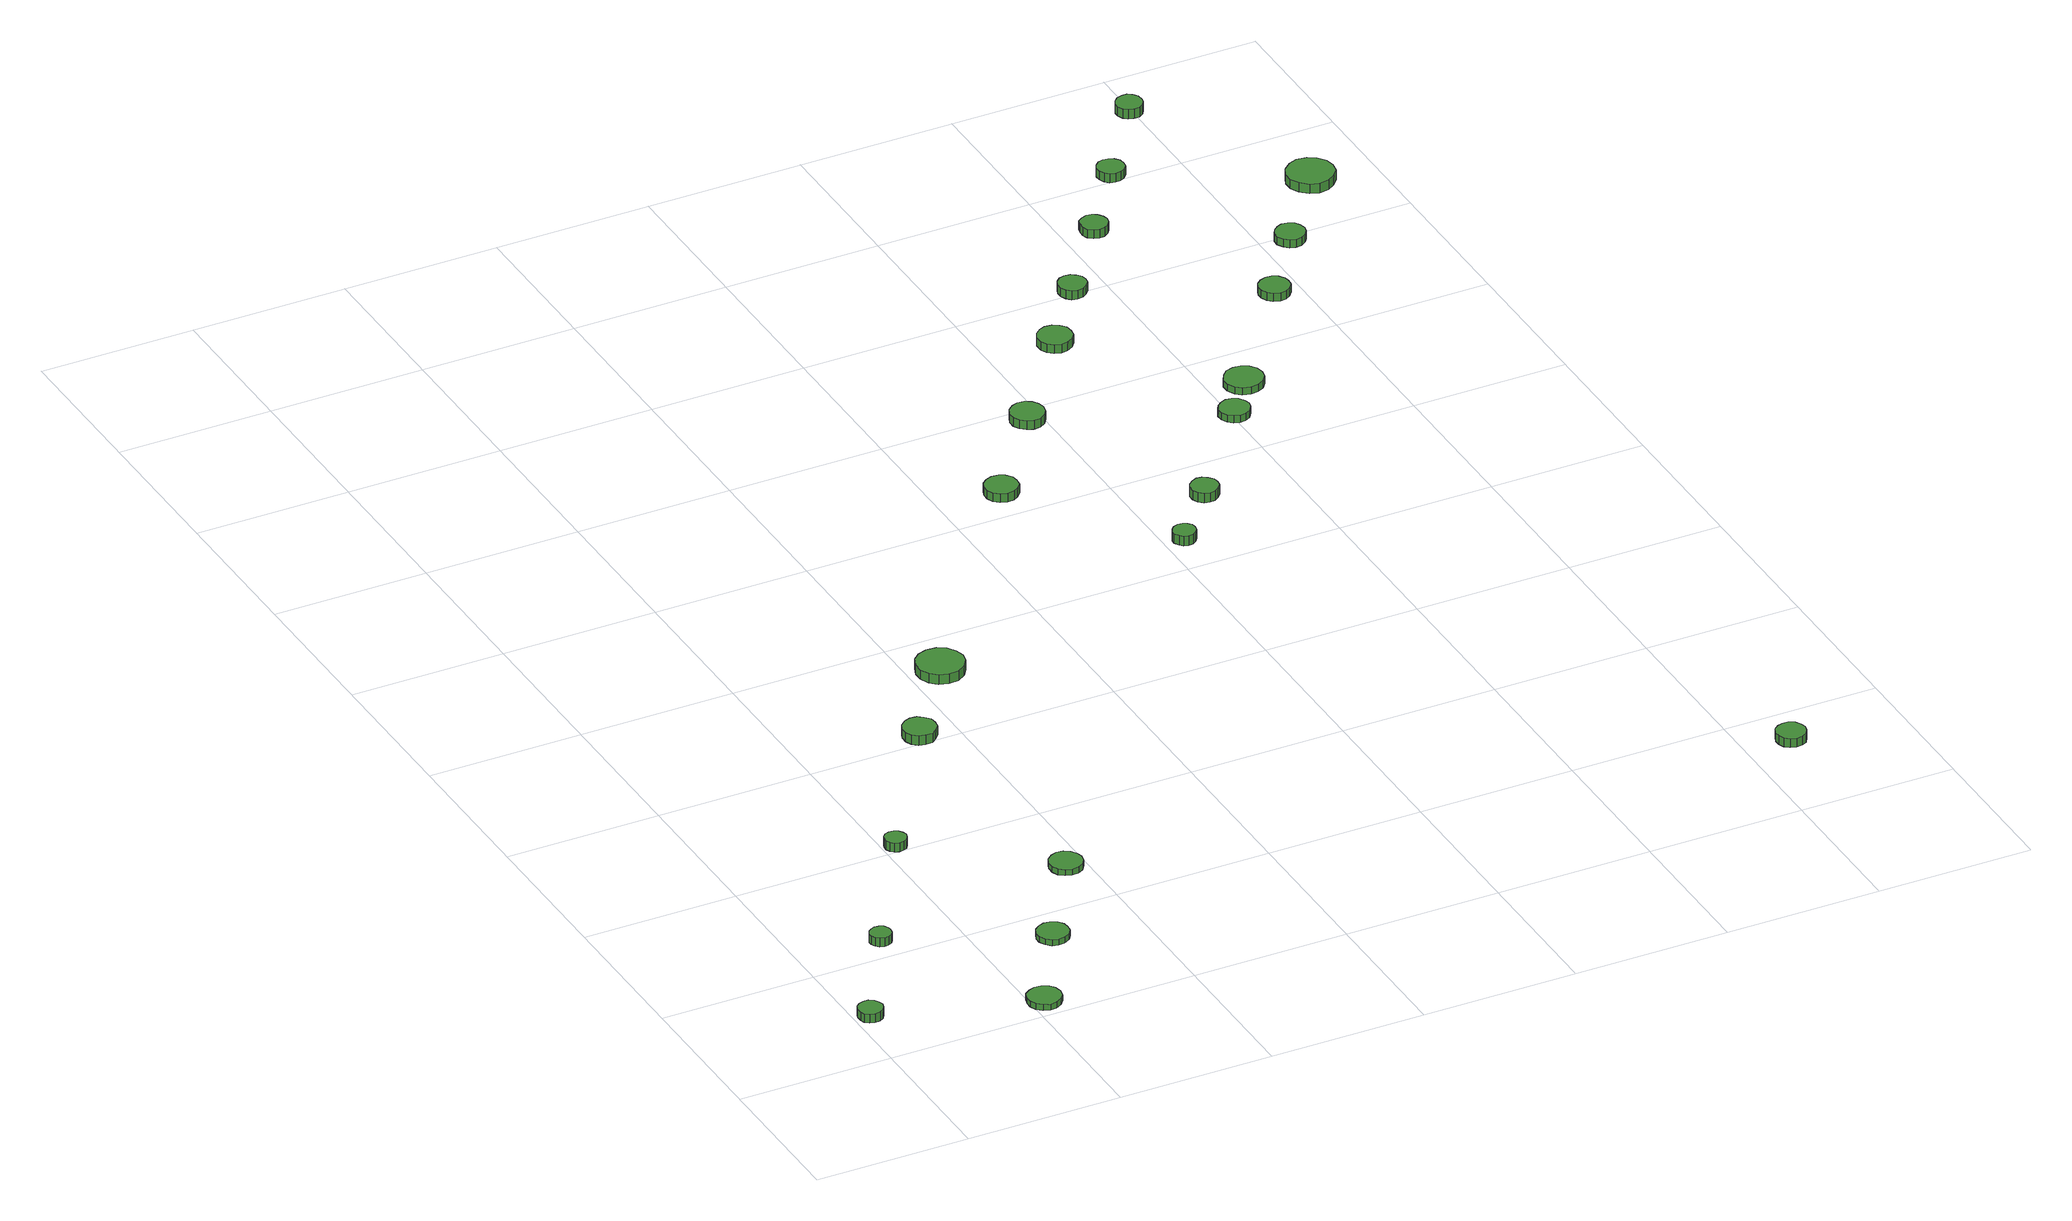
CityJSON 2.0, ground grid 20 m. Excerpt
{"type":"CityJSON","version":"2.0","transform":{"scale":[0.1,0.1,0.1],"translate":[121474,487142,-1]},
"CityObjects":{
"tree1":{"type":"SolitaryVegetationObject","attributes":{"function":"something"},"geometry":[{"type":"MultiSurface","lod":"1","boundaries":[[[0,1,2,3,4,5,6,7,8,9,10,11,12,13,14]],[[15,16,17,18,19,20,21,22,23,24,25,26,27,28,29]],[[0,29,28,1]],[[1,28,27,2]],[[2,27,26,3]],[[3,26,25,4]],[[4,25,24,5]],[[5,24,23,6]],[[6,23,22,7]],[[7,22,21,8]],[[8,21,20,9]],[[9,20,19,10]],[[10,19,18,11]],[[11,18,17,12]],[[12,17,16,13]],[[13,16,15,14]],[[14,15,29,0]]]}]},
"tree2":{"type":"SolitaryVegetationObject","attributes":{"function":"something"},"geometry":[{"type":"MultiSurface","lod":"1","boundaries":[[[30,31,32,33,34,35,36,37,38,39,40,41,42,43,44]],[[45,46,47,48,49,50,51,52,53,54,55,56,57,58,59]],[[30,59,58,31]],[[31,58,57,32]],[[32,57,56,33]],[[33,56,55,34]],[[34,55,54,35]],[[35,54,53,36]],[[36,53,52,37]],[[37,52,51,38]],[[38,51,50,39]],[[39,50,49,40]],[[40,49,48,41]],[[41,48,47,42]],[[42,47,46,43]],[[43,46,45,44]],[[44,45,59,30]]]}]},
"tree3":{"type":"SolitaryVegetationObject","attributes":{"function":"something"},"geometry":[{"type":"MultiSurface","lod":"1","boundaries":[[[60,61,62,63,64,65,66,67,68,69,70,71,72,73,74]],[[75,76,77,78,79,80,81,82,83,84,85,86,87,88,89]],[[60,89,88,61]],[[61,88,87,62]],[[62,87,86,63]],[[63,86,85,64]],[[64,85,84,65]],[[65,84,83,66]],[[66,83,82,67]],[[67,82,81,68]],[[68,81,80,69]],[[69,80,79,70]],[[70,79,78,71]],[[71,78,77,72]],[[72,77,76,73]],[[73,76,75,74]],[[74,75,89,60]]]}]},
"tree4":{"type":"SolitaryVegetationObject","attributes":{"function":"something"},"geometry":[{"type":"MultiSurface","lod":"1","boundaries":[[[90,91,92,93,94,95,96,97,98,99,100,101,102,103,104]],[[105,106,107,108,109,110,111,112,113,114,115,116,117,118,119]],[[90,119,118,91]],[[91,118,117,92]],[[92,117,116,93]],[[93,116,115,94]],[[94,115,114,95]],[[95,114,113,96]],[[96,113,112,97]],[[97,112,111,98]],[[98,111,110,99]],[[99,110,109,100]],[[100,109,108,101]],[[101,108,107,102]],[[102,107,106,103]],[[103,106,105,104]],[[104,105,119,90]]]}]},
"tree5":{"type":"SolitaryVegetationObject","attributes":{"function":"something"},"geometry":[{"type":"MultiSurface","lod":"1","boundaries":[[[120,121,122,123,124,125,126,127,128,129,130,131,132,133,134]],[[135,136,137,138,139,140,141,142,143,144,145,146,147,148,149]],[[120,149,148,121]],[[121,148,147,122]],[[122,147,146,123]],[[123,146,145,124]],[[124,145,144,125]],[[125,144,143,126]],[[126,143,142,127]],[[127,142,141,128]],[[128,141,140,129]],[[129,140,139,130]],[[130,139,138,131]],[[131,138,137,132]],[[132,137,136,133]],[[133,136,135,134]],[[134,135,149,120]]]}]},
"tree6":{"type":"SolitaryVegetationObject","attributes":{"function":"something"},"geometry":[{"type":"MultiSurface","lod":"1","boundaries":[[[150,151,152,153,154,155,156,157,158,159,160,161,162,163,164]],[[165,166,167,168,169,170,171,172,173,174,175,176,177,178,179]],[[150,179,178,151]],[[151,178,177,152]],[[152,177,176,153]],[[153,176,175,154]],[[154,175,174,155]],[[155,174,173,156]],[[156,173,172,157]],[[157,172,171,158]],[[158,171,170,159]],[[159,170,169,160]],[[160,169,168,161]],[[161,168,167,162]],[[162,167,166,163]],[[163,166,165,164]],[[164,165,179,150]]]}]},
"tree7":{"type":"SolitaryVegetationObject","attributes":{"function":"something"},"geometry":[{"type":"MultiSurface","lod":"1","boundaries":[[[180,181,182,183,184,185,186,187,188,189,190,191,192,193,194]],[[195,196,197,198,199,200,201,202,203,204,205,206,207,208,209]],[[180,209,208,181]],[[181,208,207,182]],[[182,207,206,183]],[[183,206,205,184]],[[184,205,204,185]],[[185,204,203,186]],[[186,203,202,187]],[[187,202,201,188]],[[188,201,200,189]],[[189,200,199,190]],[[190,199,198,191]],[[191,198,197,192]],[[192,197,196,193]],[[193,196,195,194]],[[194,195,209,180]]]}]},
"tree8":{"type":"SolitaryVegetationObject","attributes":{"function":"something"},"geometry":[{"type":"MultiSurface","lod":"1","boundaries":[[[210,211,212,213,214,215,216,217,218,219,220,221,222,223,224]],[[225,226,227,228,229,230,231,232,233,234,235,236,237,238,239]],[[210,239,238,211]],[[211,238,237,212]],[[212,237,236,213]],[[213,236,235,214]],[[214,235,234,215]],[[215,234,233,216]],[[216,233,232,217]],[[217,232,231,218]],[[218,231,230,219]],[[219,230,229,220]],[[220,229,228,221]],[[221,228,227,222]],[[222,227,226,223]],[[223,226,225,224]],[[224,225,239,210]]]}]},
"tree9":{"type":"SolitaryVegetationObject","attributes":{"function":"something"},"geometry":[{"type":"MultiSurface","lod":"1","boundaries":[[[240,241,242,243,244,245,246,247,248,249,250,251,252,253,254]],[[255,256,257,258,259,260,261,262,263,264,265,266,267,268,269]],[[240,269,268,241]],[[241,268,267,242]],[[242,267,266,243]],[[243,266,265,244]],[[244,265,264,245]],[[245,264,263,246]],[[246,263,262,247]],[[247,262,261,248]],[[248,261,260,249]],[[249,260,259,250]],[[250,259,258,251]],[[251,258,257,252]],[[252,257,256,253]],[[253,256,255,254]],[[254,255,269,240]]]}]},
"tree10":{"type":"SolitaryVegetationObject","attributes":{"function":"something"},"geometry":[{"type":"MultiSurface","lod":"1","boundaries":[[[270,271,272,273,274,275,276,277,278,279,280,281,282,283,284]],[[285,286,287,288,289,290,291,292,293,294,295,296,297,298,299]],[[270,299,298,271]],[[271,298,297,272]],[[272,297,296,273]],[[273,296,295,274]],[[274,295,294,275]],[[275,294,293,276]],[[276,293,292,277]],[[277,292,291,278]],[[278,291,290,279]],[[279,290,289,280]],[[280,289,288,281]],[[281,288,287,282]],[[282,287,286,283]],[[283,286,285,284]],[[284,285,299,270]]]}]},
"tree11":{"type":"SolitaryVegetationObject","attributes":{"function":"something"},"geometry":[{"type":"MultiSurface","lod":"1","boundaries":[[[300,301,302,303,304,305,306,307,308,309,310,311,312,313,314]],[[315,316,317,318,319,320,321,322,323,324,325,326,327,328,329]],[[300,329,328,301]],[[301,328,327,302]],[[302,327,326,303]],[[303,326,325,304]],[[304,325,324,305]],[[305,324,323,306]],[[306,323,322,307]],[[307,322,321,308]],[[308,321,320,309]],[[309,320,319,310]],[[310,319,318,311]],[[311,318,317,312]],[[312,317,316,313]],[[313,316,315,314]],[[314,315,329,300]]]}]},
"tree12":{"type":"SolitaryVegetationObject","attributes":{"function":"something"},"geometry":[{"type":"MultiSurface","lod":"1","boundaries":[[[330,331,332,333,334,335,336,337,338,339,340,341,342,343,344]],[[345,346,347,348,349,350,351,352,353,354,355,356,357,358,359]],[[330,359,358,331]],[[331,358,357,332]],[[332,357,356,333]],[[333,356,355,334]],[[334,355,354,335]],[[335,354,353,336]],[[336,353,352,337]],[[337,352,351,338]],[[338,351,350,339]],[[339,350,349,340]],[[340,349,348,341]],[[341,348,347,342]],[[342,347,346,343]],[[343,346,345,344]],[[344,345,359,330]]]}]},
"tree13":{"type":"SolitaryVegetationObject","attributes":{"function":"something"},"geometry":[{"type":"MultiSurface","lod":"1","boundaries":[[[360,361,362,363,364,365,366,367,368,369,370,371,372,373,374]],[[375,376,377,378,379,380,381,382,383,384,385,386,387,388,389]],[[360,389,388,361]],[[361,388,387,362]],[[362,387,386,363]],[[363,386,385,364]],[[364,385,384,365]],[[365,384,383,366]],[[366,383,382,367]],[[367,382,381,368]],[[368,381,380,369]],[[369,380,379,370]],[[370,379,378,371]],[[371,378,377,372]],[[372,377,376,373]],[[373,376,375,374]],[[374,375,389,360]]]}]},
"tree14":{"type":"SolitaryVegetationObject","attributes":{"function":"something"},"geometry":[{"type":"MultiSurface","lod":"1","boundaries":[[[390,391,392,393,394,395,396,397,398,399,400,401,402,403,404]],[[405,406,407,408,409,410,411,412,413,414,415,416,417,418,419]],[[390,419,418,391]],[[391,418,417,392]],[[392,417,416,393]],[[393,416,415,394]],[[394,415,414,395]],[[395,414,413,396]],[[396,413,412,397]],[[397,412,411,398]],[[398,411,410,399]],[[399,410,409,400]],[[400,409,408,401]],[[401,408,407,402]],[[402,407,406,403]],[[403,406,405,404]],[[404,405,419,390]]]}]},
"tree15":{"type":"SolitaryVegetationObject","attributes":{"function":"something"},"geometry":[{"type":"MultiSurface","lod":"1","boundaries":[[[420,421,422,423,424,425,426,427,428,429,430,431,432,433,434]],[[435,436,437,438,439,440,441,442,443,444,445,446,447,448,449]],[[420,449,448,421]],[[421,448,447,422]],[[422,447,446,423]],[[423,446,445,424]],[[424,445,444,425]],[[425,444,443,426]],[[426,443,442,427]],[[427,442,441,428]],[[428,441,440,429]],[[429,440,439,430]],[[430,439,438,431]],[[431,438,437,432]],[[432,437,436,433]],[[433,436,435,434]],[[434,435,449,420]]]}]},
"tree16":{"type":"SolitaryVegetationObject","attributes":{"function":"something"},"geometry":[{"type":"MultiSurface","lod":"1","boundaries":[[[450,451,452,453,454,455,456,457,458,459,460,461,462,463,464]],[[465,466,467,468,469,470,471,472,473,474,475,476,477,478,479]],[[450,479,478,451]],[[451,478,477,452]],[[452,477,476,453]],[[453,476,475,454]],[[454,475,474,455]],[[455,474,473,456]],[[456,473,472,457]],[[457,472,471,458]],[[458,471,470,459]],[[459,470,469,460]],[[460,469,468,461]],[[461,468,467,462]],[[462,467,466,463]],[[463,466,465,464]],[[464,465,479,450]]]}]},
"tree17":{"type":"SolitaryVegetationObject","attributes":{"function":"something"},"geometry":[{"type":"MultiSurface","lod":"1","boundaries":[[[480,481,482,483,484,485,486,487,488,489,490,491,492,493,494]],[[495,496,497,498,499,500,501,502,503,504,505,506,507,508,509]],[[480,509,508,481]],[[481,508,507,482]],[[482,507,506,483]],[[483,506,505,484]],[[484,505,504,485]],[[485,504,503,486]],[[486,503,502,487]],[[487,502,501,488]],[[488,501,500,489]],[[489,500,499,490]],[[490,499,498,491]],[[491,498,497,492]],[[492,497,496,493]],[[493,496,495,494]],[[494,495,509,480]]]}]},
"tree18":{"type":"SolitaryVegetationObject","attributes":{"function":"something"},"geometry":[{"type":"MultiSurface","lod":"1","boundaries":[[[510,511,512,513,514,515,516,517,518,519,520,521,522,523,524]],[[525,526,527,528,529,530,531,532,533,534,535,536,537,538,539]],[[510,539,538,511]],[[511,538,537,512]],[[512,537,536,513]],[[513,536,535,514]],[[514,535,534,515]],[[515,534,533,516]],[[516,533,532,517]],[[517,532,531,518]],[[518,531,530,519]],[[519,530,529,520]],[[520,529,528,521]],[[521,528,527,522]],[[522,527,526,523]],[[523,526,525,524]],[[524,525,539,510]]]}]},
"tree19":{"type":"SolitaryVegetationObject","attributes":{"function":"something"},"geometry":[{"type":"MultiSurface","lod":"1","boundaries":[[[540,541,542,543,544,545,546,547,548,549,550,551,552,553,554]],[[555,556,557,558,559,560,561,562,563,564,565,566,567,568,569]],[[540,569,568,541]],[[541,568,567,542]],[[542,567,566,543]],[[543,566,565,544]],[[544,565,564,545]],[[545,564,563,546]],[[546,563,562,547]],[[547,562,561,548]],[[548,561,560,549]],[[549,560,559,550]],[[550,559,558,551]],[[551,558,557,552]],[[552,557,556,553]],[[553,556,555,554]],[[554,555,569,540]]]}]},
"tree20":{"type":"SolitaryVegetationObject","attributes":{"function":"something"},"geometry":[{"type":"MultiSurface","lod":"1","boundaries":[[[570,571,572,573,574,575,576,577,578,579,580,581,582,583,584]],[[585,586,587,588,589,590,591,592,593,594,595,596,597,598,599]],[[570,599,598,571]],[[571,598,597,572]],[[572,597,596,573]],[[573,596,595,574]],[[574,595,594,575]],[[575,594,593,576]],[[576,593,592,577]],[[577,592,591,578]],[[578,591,590,579]],[[579,590,589,580]],[[580,589,588,581]],[[581,588,587,582]],[[582,587,586,583]],[[583,586,585,584]],[[584,585,599,570]]]}]},
"tree21":{"type":"SolitaryVegetationObject","attributes":{"function":"something"},"geometry":[{"type":"MultiSurface","lod":"1","boundaries":[[[600,601,602,603,604,605,606,607,608,609,610,611,612,613,614]],[[615,616,617,618,619,620,621,622,623,624,625,626,627,628,629]],[[600,629,628,601]],[[601,628,627,602]],[[602,627,626,603]],[[603,626,625,604]],[[604,625,624,605]],[[605,624,623,606]],[[606,623,622,607]],[[607,622,621,608]],[[608,621,620,609]],[[609,620,619,610]],[[610,619,618,611]],[[611,618,617,612]],[[612,617,616,613]],[[613,616,615,614]],[[614,615,629,600]]]}]},
"tree22":{"type":"SolitaryVegetationObject","attributes":{"function":"something"},"geometry":[{"type":"MultiSurface","lod":"1","boundaries":[[[630,631,632,633,634,635,636,637,638,639,640,641,642,643,644]],[[645,646,647,648,649,650,651,652,653,654,655,656,657,658,659]],[[630,659,658,631]],[[631,658,657,632]],[[632,657,656,633]],[[633,656,655,634]],[[634,655,654,635]],[[635,654,653,636]],[[636,653,652,637]],[[637,652,651,638]],[[638,651,650,639]],[[639,650,649,640]],[[640,649,648,641]],[[641,648,647,642]],[[642,647,646,643]],[[643,646,645,644]],[[644,645,659,630]]]}]},
"tree23":{"type":"SolitaryVegetationObject","attributes":{"function":"something"},"geometry":[{"type":"MultiSurface","lod":"1","boundaries":[[[660,661,662,663,664,665,666,667,668,669,670,671,672,673,674]],[[675,676,677,678,679,680,681,682,683,684,685,686,687,688,689]],[[660,689,688,661]],[[661,688,687,662]],[[662,687,686,663]],[[663,686,685,664]],[[664,685,684,665]],[[665,684,683,666]],[[666,683,682,667]],[[667,682,681,668]],[[668,681,680,669]],[[669,680,679,670]],[[670,679,678,671]],[[671,678,677,672]],[[672,677,676,673]],[[673,676,675,674]],[[674,675,689,660]]]}]}
},
"vertices":[
[37,94,18],[35,100,18],[32,105,18],[26,109,18],[19,109,18],[13,107,18],[8,103,18],[6,97,18],[6,90,18],[8,84,18],[13,80,18],[19,78,18],[26,79,18],[32,82,18],[35,87,18],[35,87,6],[32,82,6],[26,79,6],[19,78,6],[13,80,6],[8,84,6],[6,90,6],[6,97,6],[8,103,6],[13,107,6],[19,109,6],[26,109,6],[32,105,6],[35,100,6],[37,94,6],
[120,236,18],[119,241,18],[116,246,18],[111,248,18],[105,249,18],[100,247,18],[96,244,18],[93,238,18],[93,233,18],[96,228,18],[100,224,18],[105,222,18],[111,223,18],[116,225,18],[119,230,18],[119,230,6],[116,225,6],[111,223,6],[105,222,6],[100,224,6],[96,228,6],[93,233,6],[93,238,6],[96,244,6],[100,247,6],[105,249,6],[111,248,6],[116,246,6],[119,241,6],[120,236,6],
[239,30,14],[237,39,14],[232,46,14],[224,50,14],[215,51,14],[207,48,14],[200,43,14],[197,34,14],[197,26,14],[200,18,14],[207,12,14],[215,9,14],[224,10,14],[232,14,14],[237,21,14],[237,21,6],[232,14,6],[224,10,6],[215,9,6],[207,12,6],[200,18,6],[197,26,6],[197,34,6],[200,43,6],[207,48,6],[215,51,6],[224,50,6],[232,46,6],[237,39,6],[239,30,6],
[311,152,14],[310,160,14],[305,167,14],[297,171,14],[289,172,14],[281,169,14],[275,164,14],[271,156,14],[271,148,14],[275,140,14],[281,134,14],[289,132,14],[297,133,14],[305,137,14],[310,144,14],[310,144,6],[305,137,6],[297,133,6],[289,132,6],[281,134,6],[275,140,6],[271,148,6],[271,156,6],[275,164,6],[281,169,6],[289,172,6],[297,171,6],[305,167,6],[310,160,6],[311,152,6],
[232,414,18],[230,420,18],[227,424,18],[222,427,18],[216,428,18],[210,426,18],[206,422,18],[204,417,18],[204,411,18],[206,406,18],[210,402,18],[216,400,18],[222,401,18],[227,403,18],[230,408,18],[230,408,6],[227,403,6],[222,401,6],[216,400,6],[210,402,6],[206,406,6],[204,411,6],[204,417,6],[206,422,6],[210,426,6],[216,428,6],[222,427,6],[227,424,6],[230,420,6],[232,414,6],
[396,283,14],[394,291,14],[389,298,14],[382,303,14],[373,304,14],[365,301,14],[358,295,14],[355,287,14],[355,278,14],[358,270,14],[365,265,14],[373,262,14],[382,263,14],[389,267,14],[394,274,14],[394,274,6],[389,267,6],[382,263,6],[373,262,6],[365,265,6],[358,270,6],[355,278,6],[355,287,6],[358,295,6],[365,301,6],[373,304,6],[382,303,6],[389,298,6],[394,291,6],[396,283,6],
[373,616,20],[372,624,20],[366,631,20],[359,636,20],[350,637,20],[342,634,20],[335,628,20],[332,620,20],[332,611,20],[335,603,20],[342,597,20],[350,595,20],[359,595,20],[366,600,20],[372,607,20],[372,607,7],[366,600,7],[359,595,7],[350,595,7],[342,597,7],[335,603,7],[332,611,7],[332,620,7],[335,628,7],[342,634,7],[350,637,7],[359,636,7],[366,631,7],[372,624,7],[373,616,7],
[466,725,25],[463,737,25],[456,748,25],[445,754,25],[432,755,25],[420,751,25],[411,743,25],[406,731,25],[406,719,25],[411,707,25],[420,699,25],[432,695,25],[445,696,25],[456,703,25],[463,713,25],[463,713,12],[456,703,12],[445,696,12],[432,695,12],[420,699,12],[411,707,12],[406,719,12],[406,731,12],[411,743,12],[420,751,12],[432,755,12],[445,754,12],[456,748,12],[463,737,12],[466,725,12],
[700,1045,21],[699,1054,21],[693,1061,21],[686,1065,21],[677,1066,21],[669,1063,21],[662,1057,21],[659,1049,21],[659,1041,21],[662,1033,21],[669,1027,21],[677,1024,21],[686,1025,21],[693,1029,21],[699,1036,21],[699,1036,9],[693,1029,9],[686,1025,9],[677,1024,9],[669,1027,9],[662,1033,9],[659,1041,9],[659,1049,9],[662,1057,9],[669,1063,9],[677,1066,9],[686,1065,9],[693,1061,9],[699,1054,9],[700,1045,9],
[837,853,25],[836,859,25],[832,863,25],[827,866,25],[821,867,25],[815,865,25],[811,861,25],[808,856,25],[808,850,25],[811,844,25],[815,840,25],[821,838,25],[827,839,25],[832,842,25],[836,847,25],[836,847,12],[832,842,12],[827,839,12],[821,838,12],[815,840,12],[811,844,12],[808,850,12],[808,856,12],[811,861,12],[815,865,12],[821,867,12],[827,866,12],[832,863,12],[836,859,12],[837,853,12],
[804,1179,18],[802,1188,18],[797,1195,18],[789,1200,18],[780,1201,18],[772,1198,18],[765,1192,18],[761,1183,18],[761,1174,18],[765,1166,18],[772,1160,18],[780,1157,18],[789,1158,18],[797,1163,18],[802,1170,18],[802,1170,6],[797,1163,6],[789,1158,6],[780,1157,6],[772,1160,6],[765,1166,6],[761,1174,6],[761,1183,6],[765,1192,6],[772,1198,6],[780,1201,6],[789,1200,6],[797,1195,6],[802,1188,6],[804,1179,6],
[910,938,19],[909,945,19],[904,951,19],[898,955,19],[891,956,19],[884,953,19],[878,948,19],[875,942,19],[875,934,19],[878,927,19],[884,922,19],[891,920,19],[898,921,19],[904,925,19],[909,931,19],[909,931,6],[904,925,6],[898,921,6],[891,920,6],[884,922,6],[878,927,6],[875,934,6],[875,942,6],[878,948,6],[884,953,6],[891,956,6],[898,955,6],[904,951,6],[909,945,6],[910,938,6],
[909,1314,18],[908,1323,18],[902,1330,18],[894,1335,18],[885,1336,18],[877,1333,18],[870,1327,18],[866,1319,18],[866,1309,18],[870,1301,18],[877,1295,18],[885,1292,18],[894,1293,18],[902,1298,18],[908,1305,18],[908,1305,6],[902,1298,6],[894,1293,6],[885,1292,6],[877,1295,6],[870,1301,6],[866,1309,6],[866,1319,6],[870,1327,6],[877,1333,6],[885,1336,6],[894,1335,6],[902,1330,6],[908,1323,6],[909,1314,6],
[1275,137,24],[1273,144,24],[1269,151,24],[1262,155,24],[1254,155,24],[1247,153,24],[1241,148,24],[1238,140,24],[1238,133,24],[1241,125,24],[1247,120,24],[1254,118,24],[1262,119,24],[1269,122,24],[1273,129,24],[1273,129,12],[1269,122,12],[1262,119,12],[1254,118,12],[1247,120,12],[1241,125,12],[1238,133,12],[1238,140,12],[1241,148,12],[1247,153,12],[1254,155,12],[1262,155,12],[1269,151,12],[1273,144,12],[1275,137,12],
[1024,1080,16],[1022,1087,16],[1017,1094,16],[1010,1098,16],[1002,1099,16],[995,1096,16],[989,1091,16],[985,1084,16],[985,1076,16],[989,1068,16],[995,1063,16],[1002,1060,16],[1010,1061,16],[1017,1065,16],[1022,1072,16],[1022,1072,6],[1017,1065,6],[1010,1061,6],[1002,1060,6],[995,1063,6],[989,1068,6],[985,1076,6],[985,1084,6],[989,1091,6],[995,1096,6],[1002,1099,6],[1010,1098,6],[1017,1094,6],[1022,1087,6],[1024,1080,6],
[976,1407,18],[975,1414,18],[970,1420,18],[964,1424,18],[956,1425,18],[949,1423,18],[944,1418,18],[941,1411,18],[941,1403,18],[944,1396,18],[949,1391,18],[956,1389,18],[964,1390,18],[970,1394,18],[975,1400,18],[975,1400,6],[970,1394,6],[964,1390,6],[956,1389,6],[949,1391,6],[944,1396,6],[941,1403,6],[941,1411,6],[944,1418,6],[949,1423,6],[956,1425,6],[964,1424,6],[970,1420,6],[975,1414,6],[976,1407,6],
[1069,1134,16],[1067,1144,16],[1061,1152,16],[1052,1157,16],[1042,1158,16],[1032,1155,16],[1025,1148,16],[1020,1139,16],[1020,1129,16],[1025,1119,16],[1032,1113,16],[1042,1110,16],[1052,1111,16],[1061,1116,16],[1067,1124,16],[1067,1124,6],[1061,1116,6],[1052,1111,6],[1042,1110,6],[1032,1113,6],[1025,1119,6],[1020,1129,6],[1020,1139,6],[1025,1148,6],[1032,1155,6],[1042,1158,6],[1052,1157,6],[1061,1152,6],[1067,1144,6],[1069,1134,6],
[1059,1514,18],[1057,1521,18],[1053,1527,18],[1047,1531,18],[1040,1532,18],[1033,1529,18],[1027,1525,18],[1025,1518,18],[1025,1511,18],[1027,1504,18],[1033,1499,18],[1040,1497,18],[1047,1498,18],[1053,1502,18],[1057,1507,18],[1057,1507,6],[1053,1502,6],[1047,1498,6],[1040,1497,6],[1033,1499,6],[1027,1504,6],[1025,1511,6],[1025,1518,6],[1027,1525,6],[1033,1529,6],[1040,1532,6],[1047,1531,6],[1053,1527,6],[1057,1521,6],[1059,1514,6],
[1187,1297,17],[1186,1304,17],[1181,1311,17],[1174,1315,17],[1166,1316,17],[1158,1313,17],[1152,1308,17],[1149,1301,17],[1149,1293,17],[1152,1285,17],[1158,1280,17],[1166,1277,17],[1174,1278,17],[1181,1282,17],[1186,1289,17],[1186,1289,6],[1181,1282,6],[1174,1278,6],[1166,1277,6],[1158,1280,6],[1152,1285,6],[1149,1293,6],[1149,1301,6],[1152,1308,6],[1158,1313,6],[1166,1316,6],[1174,1315,6],[1181,1311,6],[1186,1304,6],[1187,1297,6],
[1132,1615,18],[1131,1622,18],[1126,1628,18],[1120,1631,18],[1113,1632,18],[1106,1630,18],[1101,1625,18],[1098,1619,18],[1098,1612,18],[1101,1605,18],[1106,1600,18],[1113,1598,18],[1120,1599,18],[1126,1602,18],[1131,1608,18],[1131,1608,6],[1126,1602,6],[1120,1599,6],[1113,1598,6],[1106,1600,6],[1101,1605,6],[1098,1612,6],[1098,1619,6],[1101,1625,6],[1106,1630,6],[1113,1632,6],[1120,1631,6],[1126,1628,6],[1131,1622,6],[1132,1615,6],
[1257,1393,17],[1255,1401,17],[1251,1407,17],[1244,1411,17],[1236,1412,17],[1229,1409,17],[1223,1404,17],[1219,1397,17],[1219,1389,17],[1223,1382,17],[1229,1376,17],[1236,1374,17],[1244,1375,17],[1251,1379,17],[1255,1385,17],[1255,1385,6],[1251,1379,6],[1244,1375,6],[1236,1374,6],[1229,1376,6],[1223,1382,6],[1219,1389,6],[1219,1397,6],[1223,1404,6],[1229,1409,6],[1236,1412,6],[1244,1411,6],[1251,1407,6],[1255,1401,6],[1257,1393,6],
[1210,1721,25],[1209,1728,25],[1205,1734,25],[1199,1738,25],[1192,1738,25],[1185,1736,25],[1180,1731,25],[1177,1725,25],[1177,1718,25],[1180,1711,25],[1185,1707,25],[1192,1705,25],[1199,1705,25],[1205,1709,25],[1209,1715,25],[1209,1715,12],[1205,1709,12],[1199,1705,12],[1192,1705,12],[1185,1707,12],[1180,1711,12],[1177,1718,12],[1177,1725,12],[1180,1731,12],[1185,1736,12],[1192,1738,12],[1199,1738,12],[1205,1734,12],[1209,1728,12],[1210,1721,12],
[1348,1498,19],[1346,1510,19],[1338,1520,19],[1328,1526,19],[1315,1528,19],[1304,1524,19],[1294,1515,19],[1289,1504,19],[1289,1492,19],[1294,1481,19],[1304,1472,19],[1315,1468,19],[1328,1470,19],[1338,1476,19],[1346,1486,19],[1346,1486,6],[1338,1476,6],[1328,1470,6],[1315,1468,6],[1304,1472,6],[1294,1481,6],[1289,1492,6],[1289,1504,6],[1294,1515,6],[1304,1524,6],[1315,1528,6],[1328,1526,6],[1338,1520,6],[1346,1510,6],[1348,1498,6]
]}
